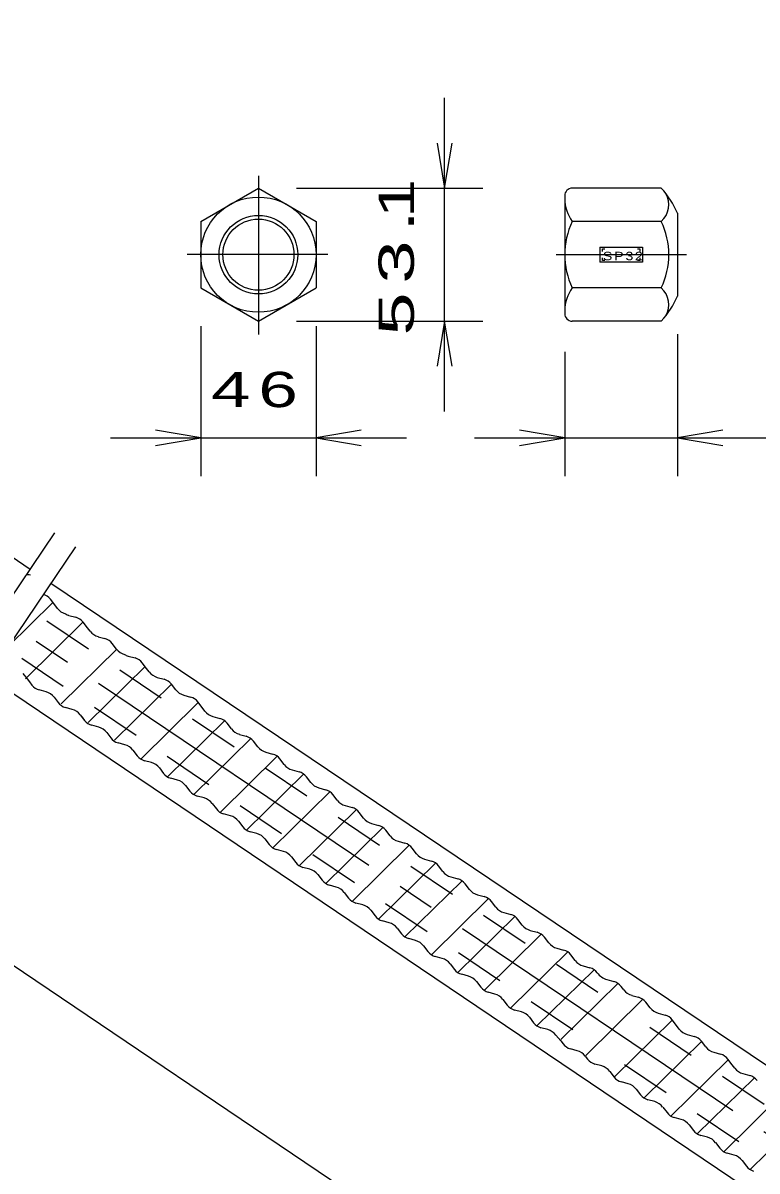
# Model space of a CAD drawing. Units: millimetres at full size, sheet at 1:3. Extents: x 60 to 2463, y 60 to 1722.
# Drawn here: x 1365.9 to 1658.6, y 882.3 to 1340.5 of the extents above; entities that cross this region are included whole.
import ezdxf
from ezdxf.enums import TextEntityAlignment as Align

# ---------------------------------------------------------------- set-up
doc = ezdxf.new("R2010")
doc.units = ezdxf.units.MM
doc.header["$LTSCALE"] = 3
for name, pattern in [('USER1', [58.333333, 43.333333, -5, 5, -5]), ('USER2', [11.666667, 6.666667, -5]), ('USER3', [51.666667, 26.666667, -5, 5, -5, 5, -5])]:
    doc.linetypes.add(name, pattern=pattern)
for name, color, linetype, lineweight in [('1 外形線', 7, 'Continuous', 25), ('2 細い実線', 3, 'Continuous', 25), ('3 隠れ線', 2, 'USER2', 25), ('4 中心線', 1, 'USER1', 25), ('5 想像線', 6, 'USER3', 25), ('6 寸法線', 4, 'Continuous', 25)]:
    doc.layers.add(name, color=color, linetype=linetype, lineweight=lineweight)
doc.styles.add('標準ベクトル', font='')
doc.styles.get('標準ベクトル').set_extended_font_data('標準ベクトル')

# ---------------------------------------------------------------- blocks, each defined once
blk = doc.blocks.new('open_arrow')
at = {"color": 0, "linetype": 'Continuous', "lineweight": -2}
blk.add_lwpolyline([(7.5, 1.25), (0, 0), (7.5, -1.25)], dxfattribs=at)

msp = doc.modelspace()

# ---------------------------------------------------------------- linework, layer by layer
at = {"layer": '1 外形線'}
for p, q in [((1003.937, 1368.646), (1368.7, 1122.611)), ((1436.752, 1261.345), (1459.752, 1274.624)), ((1459.752, 1274.624), (1482.752, 1261.345)), ((1620.375, 1274.631), (1584.886, 1274.631)), ((1581.886, 1271.631), (1581.886, 1224.531)), ((1436.752, 1261.345), (1436.752, 1234.803)), ((1482.752, 1261.345), (1482.752, 1234.803)), ((1620.386, 1261.356), (1584.886, 1261.356)), ((1626.886, 1264.607), (1626.886, 1231.543)), ((1595.886, 1251.081), (1612.886, 1251.081)), ((1595.886, 1251.081), (1595.886, 1245.081)), ((1612.886, 1251.081), (1612.886, 1245.081)), ((1612.886, 1245.081), (1595.886, 1245.081)), ((1436.752, 1234.803), (1459.752, 1221.524)), ((1459.752, 1221.524), (1482.752, 1234.803)), ((1620.386, 1234.806), (1584.886, 1234.806)), ((1620.386, 1221.531), (1584.886, 1221.531)), ((1376.99, 1117.019), (1862.081, 789.821)), ((1377.76, 1109.262), (1359.901, 1091.684)), ((1378.52, 1108.271), (1376.792, 1110.526)), ((1379.594, 1106.869), (1378.52, 1108.271)), ((1389.656, 1101.205), (1366.909, 1078.816)), ((1384.208, 1104.125), (1386.946, 1103.367)), ((1391.574, 1099.156), (1389.846, 1101.412)), ((1392.648, 1097.755), (1391.574, 1099.156)), ((1395.829, 1095.609), (1398.567, 1094.852)), ((1403.229, 1090.596), (1381.039, 1068.755)), ((1403.194, 1090.641), (1401.466, 1092.896)), ((1407.804, 1087.89), (1410.542, 1087.133)), ((1414.542, 1083.756), (1391.796, 1061.367)), ((1415.17, 1082.922), (1413.442, 1085.177)), ((1416.244, 1081.52), (1415.17, 1082.922)), ((1351.827, 1079.712), (1836.917, 752.514)), ((1365.869, 1080.931), (1367.508, 1078.792)), ((1367.508, 1078.792), (1368.464, 1077.544)), ((1368.464, 1077.544), (1369.421, 1076.296)), ((1419.425, 1079.375), (1422.163, 1078.617)), ((1375.058, 1073.583), (1372.32, 1074.34)), ((1425.089, 1076.642), (1402.342, 1054.253)), ((1426.791, 1074.406), (1425.063, 1076.662)), ((1429.972, 1072.261), (1432.71, 1071.503)), ((1378.239, 1071.437), (1379.879, 1069.297)), ((1435.651, 1069.175), (1412.905, 1046.787)), ((1437.337, 1067.293), (1435.609, 1069.548)), ((1385.517, 1066.584), (1382.778, 1067.342)), ((1388.698, 1064.439), (1390.426, 1062.183)), ((1389.469, 1063.431), (1390.426, 1062.183)), ((1438.411, 1065.891), (1437.337, 1067.293)), ((1441.592, 1063.745), (1444.331, 1062.988)), ((1396.063, 1059.47), (1393.325, 1060.228)), ((1446.172, 1062.081), (1423.426, 1039.692)), ((1448.958, 1058.777), (1447.23, 1061.032)), ((1399.244, 1057.325), (1400.884, 1055.185)), ((1456.693, 1054.987), (1433.944, 1032.596)), ((1452.139, 1056.632), (1454.877, 1055.874)), ((1459.505, 1051.663), (1457.777, 1053.918)), ((1406.522, 1052.472), (1403.783, 1053.229)), ((1409.703, 1050.326), (1411.431, 1048.071)), ((1462.686, 1049.518), (1465.424, 1048.76)), ((1417.068, 1045.358), (1414.33, 1046.115)), ((1467.222, 1047.886), (1444.472, 1025.493)), ((1470.051, 1044.55), (1468.323, 1046.805)), ((1420.245, 1043.206), (1421.885, 1041.066)), ((1477.751, 1040.785), (1455, 1018.391)), ((1473.232, 1042.404), (1475.97, 1041.647)), ((1427.522, 1038.353), (1424.784, 1039.111)), ((1430.703, 1036.208), (1432.431, 1033.953)), ((1480.598, 1037.436), (1478.87, 1039.691)), ((1438.069, 1031.239), (1435.331, 1031.997)), ((1488.281, 1033.683), (1465.528, 1011.289)), ((1483.779, 1035.29), (1486.517, 1034.533)), ((1491.144, 1030.322), (1489.416, 1032.577)), ((1441.25, 1029.094), (1442.978, 1026.839)), ((1498.81, 1026.582), (1476.056, 1004.186)), ((1494.325, 1028.176), (1497.064, 1027.419)), ((1448.616, 1024.126), (1445.877, 1024.883)), ((1451.797, 1021.98), (1453.525, 1019.725)), ((1501.691, 1023.208), (1499.963, 1025.463)), ((1459.162, 1017.012), (1456.424, 1017.769)), ((1509.339, 1019.481), (1486.585, 997.084)), ((1504.872, 1021.063), (1507.61, 1020.305)), ((1512.238, 1016.094), (1510.51, 1018.35)), ((1462.343, 1014.866), (1464.071, 1012.611)), ((1515.419, 1013.949), (1518.157, 1013.191)), ((1469.709, 1009.898), (1466.971, 1010.656)), ((1519.868, 1012.38), (1497.113, 989.982)), ((1522.784, 1008.981), (1521.056, 1011.236)), ((1472.89, 1007.753), (1474.618, 1005.497)), ((1480.255, 1002.784), (1477.517, 1003.542)), ((1530.397, 1005.278), (1507.642, 982.88)), ((1525.965, 1006.835), (1528.703, 1006.078)), ((1533.331, 1001.867), (1531.603, 1004.122)), ((1483.436, 1000.639), (1485.164, 998.384)), ((1536.512, 999.721), (1539.25, 998.964)), ((1490.802, 995.671), (1488.064, 996.428)), ((1540.927, 998.177), (1518.17, 975.778)), ((1543.877, 994.753), (1542.149, 997.008)), ((1493.983, 993.525), (1495.711, 991.27)), ((1551.456, 991.075), (1528.699, 968.676)), ((1547.058, 992.608), (1549.797, 991.85)), ((1554.424, 987.639), (1552.696, 989.894)), ((1501.349, 988.557), (1498.611, 989.314)), ((1504.53, 986.411), (1506.258, 984.156)), ((1557.609, 985.5), (1560.347, 984.742)), ((1511.895, 981.443), (1509.157, 982.2)), ((1561.99, 983.979), (1539.222, 961.569)), ((1564.975, 980.532), (1563.247, 982.787)), ((1515.076, 979.297), (1516.804, 977.042)), ((1572.524, 976.882), (1549.74, 954.456)), ((1568.16, 978.392), (1570.898, 977.635)), ((1522.442, 974.329), (1519.704, 975.087)), ((1525.623, 972.184), (1527.351, 969.929)), ((1575.525, 973.424), (1573.797, 975.679)), ((1532.989, 967.216), (1530.25, 967.973)), ((1583.058, 969.786), (1560.269, 947.355)), ((1578.711, 971.284), (1581.449, 970.527)), ((1586.076, 966.316), (1584.348, 968.571)), ((1536.165, 965.064), (1537.893, 962.809)), ((1593.559, 962.703), (1570.77, 940.272)), ((1589.261, 964.177), (1591.929, 963.45)), ((1543.531, 960.096), (1540.793, 960.853)), ((1546.708, 957.944), (1548.436, 955.689)), ((1598.691, 958.723), (1601.429, 957.966)), ((1554.074, 952.976), (1551.335, 953.733)), ((1603.038, 957.225), (1580.292, 934.836)), ((1605.403, 954.608), (1604.329, 956.01)), ((1557.25, 950.824), (1558.978, 948.569)), ((1613.051, 950.88), (1590.305, 928.491)), ((1608.584, 952.463), (1611.322, 951.705)), ((1615.949, 947.495), (1614.221, 949.75)), ((1564.616, 945.856), (1561.878, 946.613)), ((1619.13, 945.349), (1621.868, 944.592)), ((1567.793, 943.704), (1569.467, 941.503)), ((1575.137, 938.767), (1572.399, 939.525)), ((1624.578, 942.429), (1601.832, 920.04)), ((1626.496, 940.381), (1624.768, 942.636)), ((1627.57, 938.979), (1626.496, 940.381)), ((1578.314, 936.616), (1580.297, 934.341)), ((1630.751, 936.833), (1633.489, 936.076)), ((1580.297, 934.341), (1581.253, 933.093)), ((1586.891, 930.38), (1584.153, 931.138)), ((1636.415, 934.101), (1613.668, 911.712)), ((1638.117, 931.865), (1636.389, 934.12)), ((1590.068, 928.228), (1591.024, 926.98)), ((1646.977, 926.634), (1624.231, 904.246)), ((1641.298, 929.72), (1644.036, 928.962)), ((1648.663, 924.752), (1646.935, 927.007)), ((1596.662, 924.267), (1593.924, 925.025)), ((1599.843, 922.122), (1601.571, 919.866)), ((1649.737, 923.35), (1648.663, 924.752)), ((1652.918, 921.204), (1655.657, 920.447)), ((1607.209, 917.153), (1604.47, 917.911)), ((1657.498, 919.54), (1634.752, 897.151)), ((1610.39, 915.008), (1612.118, 912.753)), ((1668.019, 912.446), (1645.27, 890.055)), ((1617.755, 910.04), (1615.017, 910.797)), ((1620.936, 907.894), (1622.664, 905.639)), ((1628.302, 902.926), (1625.564, 903.683)), ((1678.548, 905.345), (1655.798, 882.952)), ((1631.483, 900.78), (1633.211, 898.525)), ((1638.848, 895.812), (1636.11, 896.569)), ((1642.029, 893.666), (1643.757, 891.411)), ((1649.395, 888.698), (1646.657, 889.456)), ((1652.576, 886.553), (1654.304, 884.298))]:
    msp.add_line(p, q, dxfattribs=at)
for radius in [22.993, 14.18]:
    msp.add_circle((1459.752, 1248.074), radius, dxfattribs=at)
for centre, radius, start, end in [((1584.886, 1271.631), 3, 90, 180), ((1590.462, 1248.075), 40, 24.41202, 41.59875), ((1596.886, 1270.356), 15, 180, 216.8699), ((1614.543, 1267.994), 8.843, 311.35622, 30.11045), ((1612.757, 1248.081), 30.871, 154.53143, 205.46857), ((1592.515, 1248.081), 30.871, 334.53143, 25.46857), ((1596.886, 1225.806), 15, 143.1301, 180), ((1614.543, 1228.169), 8.843, 329.48782, 48.64381), ((1590.462, 1248.075), 40, 318.42575, 335.58798), ((1584.886, 1224.531), 3, 180, 270), ((1367.986, 1118.87), 1.5, 56, 146), ((1372.426, 1107.181), 5.5, 37.46161, 74.53839), ((1384.356, 1110.518), 6, 217.46161, 254.75705), ((1385.789, 1109.92), 6, 239.88314, 254.75705), ((1385.48, 1098.066), 5.5, 37.46161, 74.53839), ((1397.41, 1101.404), 6, 217.46161, 254.75705), ((1397.101, 1089.551), 5.5, 37.46161, 74.53839), ((1407.957, 1094.29), 6, 217.46161, 254.75705), ((1409.386, 1093.685), 6, 239.88314, 254.75705), ((1409.076, 1081.832), 5.5, 37.46161, 74.53839), ((1421.007, 1085.17), 6, 217.46161, 254.75705), ((1420.697, 1073.316), 5.5, 37.46161, 74.53839), ((1373.786, 1079.641), 5.5, 217.46161, 254.53839), ((1373.459, 1067.8), 6, 37.24295, 74.53839), ((1431.553, 1078.056), 6, 217.46161, 254.75705), ((1384.245, 1072.642), 5.5, 217.46161, 254.53839), ((1431.244, 1066.203), 5.5, 37.46161, 74.53839), ((1383.917, 1060.801), 6, 37.24295, 74.53839), ((1443.174, 1069.54), 6, 217.46161, 254.75705), ((1394.791, 1065.529), 5.5, 217.46161, 254.53839), ((1394.464, 1053.688), 6, 37.24295, 74.53839), ((1442.864, 1057.687), 5.5, 37.46161, 74.53839), ((1453.721, 1062.426), 6, 217.46161, 254.75705), ((1405.25, 1058.53), 5.5, 217.46161, 254.53839), ((1453.411, 1050.573), 5.5, 37.46161, 74.53839), ((1404.922, 1046.689), 6, 37.24295, 74.53839), ((1464.267, 1055.313), 6, 217.46161, 254.75705), ((1415.796, 1051.416), 5.5, 217.46161, 254.53839), ((1415.469, 1039.575), 6, 37.24295, 74.53839), ((1463.958, 1043.459), 5.5, 37.46161, 74.53839), ((1426.251, 1044.412), 5.5, 217.46161, 254.53839), ((1474.814, 1048.199), 6, 217.46161, 254.75705), ((1474.504, 1036.346), 5.5, 37.46161, 74.53839), ((1425.923, 1032.57), 6, 37.24295, 74.53839), ((1485.36, 1041.085), 6, 217.46161, 254.75705), ((1436.797, 1037.298), 5.5, 217.46161, 254.53839), ((1436.47, 1025.457), 6, 37.24295, 74.53839), ((1485.051, 1029.232), 5.5, 37.46161, 74.53839), ((1447.344, 1030.184), 5.5, 217.46161, 254.53839), ((1495.907, 1033.971), 6, 217.46161, 254.75705), ((1495.597, 1022.118), 5.5, 37.46161, 74.53839), ((1447.016, 1018.343), 6, 37.24295, 74.53839), ((1506.454, 1026.858), 6, 217.46161, 254.75705), ((1457.89, 1023.07), 5.5, 217.46161, 254.53839), ((1506.144, 1015.004), 5.5, 37.46161, 74.53839), ((1457.563, 1011.229), 6, 37.24295, 74.53839), ((1517, 1019.744), 6, 217.46161, 254.75705), ((1516.691, 1007.891), 5.5, 37.46161, 74.53839), ((1468.437, 1015.957), 5.5, 217.46161, 254.53839), ((1468.109, 1004.115), 6, 37.24295, 74.53839), ((1527.547, 1012.63), 6, 217.46161, 254.75705), ((1478.984, 1008.843), 5.5, 217.46161, 254.53839), ((1527.237, 1000.777), 5.5, 37.46161, 74.53839), ((1478.656, 997.002), 6, 37.24295, 74.53839), ((1538.093, 1005.516), 6, 217.46161, 254.75705), ((1537.784, 993.663), 5.5, 37.46161, 74.53839), ((1489.53, 1001.729), 5.5, 217.46161, 254.53839), ((1489.203, 989.888), 6, 37.24295, 74.53839), ((1548.64, 998.403), 6, 217.46161, 254.75705), ((1500.077, 994.615), 5.5, 217.46161, 254.53839), ((1548.33, 986.549), 5.5, 37.46161, 74.53839), ((1499.749, 982.774), 6, 37.24295, 74.53839), ((1559.187, 991.289), 6, 217.46161, 254.75705), ((1510.623, 987.501), 5.5, 217.46161, 254.53839), ((1510.296, 975.66), 6, 37.24295, 74.53839), ((1558.881, 979.441), 5.5, 37.46161, 74.53839), ((1521.17, 980.388), 5.5, 217.46161, 254.53839), ((1569.737, 984.181), 6, 217.46161, 254.75705), ((1569.432, 972.334), 5.5, 37.46161, 74.53839), ((1520.842, 968.546), 6, 37.24295, 74.53839), ((1580.288, 977.073), 6, 217.46161, 254.75705), ((1531.717, 973.274), 5.5, 217.46161, 254.53839), ((1531.389, 961.433), 6, 37.24295, 74.53839), ((1579.983, 965.226), 5.5, 37.46161, 74.53839), ((1542.259, 966.154), 5.5, 217.46161, 254.53839), ((1590.839, 969.966), 6, 217.46161, 254.75705), ((1590.483, 958.143), 5.5, 37.24295, 74.75705), ((1541.931, 954.313), 6, 37.24295, 74.53839), ((1601.049, 966.07), 7.709, 216.61994, 252.21956), ((1599.963, 952.665), 5.5, 37.46161, 74.53839), ((1552.802, 959.034), 5.5, 217.46161, 254.53839), ((1610.165, 958.258), 6, 217.46161, 254.75705), ((1552.474, 947.193), 6, 37.24295, 74.53839), ((1563.344, 951.914), 5.5, 217.46161, 254.53839), ((1609.856, 946.405), 5.5, 37.46161, 74.53839), ((1563.017, 940.073), 6, 37.24295, 74.53839), ((1620.712, 951.144), 6, 217.46161, 254.75705), ((1620.402, 939.291), 5.5, 37.46161, 74.53839), ((1573.845, 944.831), 5.5, 217.24295, 254.75705), ((1573.538, 932.985), 6, 37.24295, 74.53839), ((1632.333, 942.628), 6, 217.46161, 254.75705), ((1632.023, 930.775), 5.5, 37.46161, 74.53839), ((1585.619, 936.439), 5.5, 217.46161, 254.53839), ((1585.292, 924.597), 6, 37.24295, 74.53839), ((1642.879, 935.515), 6, 217.46161, 254.75705), ((1595.39, 930.326), 5.5, 217.46161, 254.53839), ((1642.57, 923.661), 5.5, 37.46161, 74.53839), ((1595.063, 918.484), 6, 37.24295, 74.53839), ((1654.5, 926.999), 6, 217.46161, 254.75705), ((1605.937, 923.212), 5.5, 217.46161, 254.53839), ((1605.609, 911.371), 6, 37.24295, 74.53839), ((1654.19, 915.146), 5.5, 37.46161, 74.53839), ((1616.483, 916.098), 5.5, 217.46161, 254.53839), ((1616.156, 904.257), 6, 37.24295, 74.53839), ((1627.03, 908.984), 5.5, 217.46161, 254.53839), ((1626.702, 897.143), 6, 37.24295, 74.53839), ((1637.577, 901.87), 5.5, 217.46161, 254.53839), ((1637.249, 890.029), 6, 37.24295, 74.53839), ((1648.123, 894.757), 5.5, 217.46161, 254.53839), ((1647.796, 882.915), 6, 37.24295, 74.53839), ((1658.67, 887.643), 5.5, 217.46161, 254.53839)]:
    msp.add_arc(centre, radius, start, end, dxfattribs=at)
at = {"layer": '2 細い実線'}
msp.add_circle((1459.752, 1248.074), 15.68, dxfattribs=at)
at = {"layer": '3 隠れ線'}
for p, q in [((1595.121, 953.603), (1369.441, 1105.827)), ((1585.056, 938.681), (1359.376, 1090.904)), ((1806.447, 811.062), (1603.412, 948.012)), ((1796.382, 796.14), (1593.346, 933.089))]:
    msp.add_line(p, q, dxfattribs=at)
at = {"layer": '4 中心線'}
for p, q in [((815.664, 1468.498), (1859.423, 764.474)), ((1459.752, 1279.53), (1459.752, 1216.215)), ((1487.384, 1248.074), (1431.284, 1248.074)), ((1578.482, 1248.074), (1630.374, 1248.083))]:
    msp.add_line(p, q, dxfattribs=at)
at = {"layer": '5 想像線'}
for p, q in [((1596.886, 1250.381), (1597.886, 1250.381)), ((1596.886, 1249.381), (1596.886, 1250.381)), ((1596.886, 1245.781), (1596.886, 1246.781)), ((1610.886, 1250.381), (1611.886, 1250.381)), ((1611.886, 1250.381), (1611.886, 1249.381)), ((1611.886, 1246.781), (1611.886, 1245.781)), ((1597.886, 1245.781), (1596.886, 1245.781)), ((1611.886, 1245.781), (1610.886, 1245.781)), ((1378.465, 1137.089), (1333.771, 1070.826)), ((1386.756, 1131.497), (1342.061, 1065.234))]:
    msp.add_line(p, q, dxfattribs=at)
at = {"layer": '6 寸法線'}
for p, q in [((1533.99, 1185.524), (1533.99, 1310.624)), ((886.434, 1285.126), (1738.534, 710.377)), ((1474.992, 1274.624), (1549.23, 1274.624)), ((1436.752, 1219.563), (1436.752, 1159.725)), ((1474.992, 1221.524), (1549.23, 1221.524)), ((1482.752, 1219.563), (1482.752, 1159.725)), ((1626.886, 1216.303), (1626.886, 1159.725)), ((1581.886, 1209.291), (1581.886, 1159.725)), ((1400.752, 1174.965), (1518.752, 1174.965)), ((1545.886, 1174.965), (1662.886, 1174.965))]:
    msp.add_line(p, q, dxfattribs=at)

# ---------------------------------------------------------------- block references
at = {"layer": '6 寸法線', "xscale": 2.4, "yscale": 2.4}
for p, rotation in [((1533.99, 1274.624), 90), ((1533.99, 1221.524), 270), ((1436.752, 1174.965), 180), ((1581.886, 1174.965), 180)]:
    msp.add_blockref('open_arrow', p, dxfattribs=dict(at, rotation=rotation))
for p in [(1482.752, 1174.965), (1626.886, 1174.965)]:
    msp.add_blockref('open_arrow', p, dxfattribs=at)

# ---------------------------------------------------------------- texts
at = {"layer": '1 外形線', "insert": (1597.088, 1245.792), "char_height": 3.372, "attachment_point": 7, "style": '標準ベクトル'}
msp.add_mtext('\\T1.2;\\W1.25;SP32', dxfattribs=at)
at = {"layer": '6 寸法線', "style": '標準ベクトル', "width": 1.5}
msp.add_text('1', height=14.08, rotation=90, dxfattribs=at).set_placement((1514.79, 1270.47), align=Align.MIDDLE_CENTER)
at = {"layer": '6 寸法線', "insert": (1514.79, 1241.67), "char_height": 14.08, "attachment_point": 5, "rotation": 90, "style": '標準ベクトル'}
msp.add_mtext('\\T1.2;\\W1.65;53.', dxfattribs=at)
at = {"layer": '6 寸法線', "insert": (1459.752, 1194.165), "char_height": 14.08, "attachment_point": 5, "style": '標準ベクトル'}
msp.add_mtext('\\T1.2;\\W1.5;46', dxfattribs=at)

doc.saveas('drawing.dxf')
